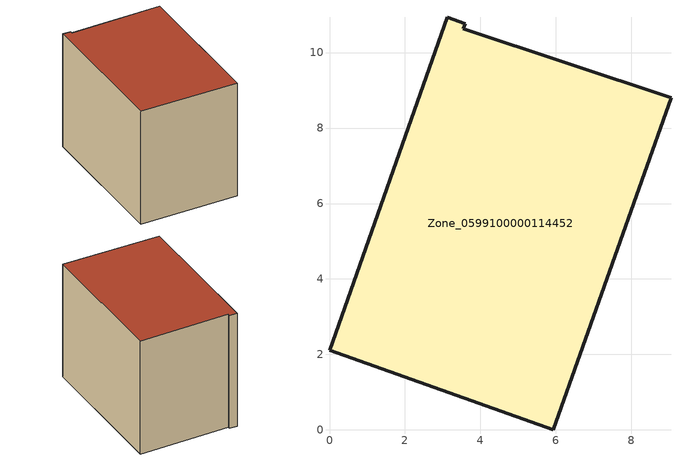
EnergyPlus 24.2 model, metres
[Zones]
Zone_0599100000114452
 floor ground (C_G): 0,2.11 3.12,10.94 3.6,10.77 3.54,10.63 9.05,8.81 5.93,0 z0.57
 wall outside (C_F): 3.12,10.94 0,2.11 5.93,0 9.05,8.81 3.54,10.63 3.6,10.77 3.12,10.94 z0.57:8.23
 roof outside (C_R): 0,2.11 5.93,0 9.05,8.81 3.54,10.63 3.6,10.77 3.12,10.94 z8.23
[BUILDING]
Pand.0599100000114452: North Axis=0; Terrain=City; Loads Convergence Tolerance Value=0.04; Temperature Convergence Tolerance Value=0.4; Solar Distribution=FullExterior; Maximum Number of Warmup Days=25; Minimum Number of Warmup Days=1
[Site:Location]
Rotterdam.The.Hague.AP_ZH_NLD Design_Conditions: Latitude=51.96; Longitude=4.45; Time Zone=1; Elevation=-4.5
[SITE:GROUNDTEMPERATURE:BUILDINGSURFACE]
18, 18, 18, 18, 18, 18, 18, 18, 18, 18, 18, 18
[MATERIAL] Thermal Absorptance=0.9; Solar Absorptance=0.7; Visible Absorptance=0.7
Name | Roughness | Thickness | Conductivity | Density | Specific Heat
G.TC.1965-1974 | MediumSmooth | 0.15 | 0.882353 | 540 | 1210
F.TC.1965-1974 | Rough | 0.3 | 0.697674 | 1920 | 840
R.TC.1965-1974 | MediumRough | 0.2 | 0.232558 | 1500 | 1000
[CONSTRUCTION]
C_G: G.TC.1965-1974
C_F: F.TC.1965-1974
C_R: R.TC.1965-1974
[ZONE]
Zone_0599100000114452: Type=1; Multiplier=1; Ceiling Height=Autocalculate; Volume=Autocalculate; Floor Area=autocalculate; Part of Total Floor Area=Yes
[ZONEINFILTRATION:DESIGNFLOWRATE]
Infil_Zone_0599100000114452: Zone or ZoneList or Space or SpaceList=Zone_0599100000114452; Schedule=AlwaysOn; Design Flow Rate Calculation Method=Flow/Area; Flow Rate per Floor Area=0.003; Constant Term Coefficient=1; Temperature Term Coefficient=0; Velocity Term Coefficient=0; Velocity Squared Term Coefficient=0
[HVACTEMPLATE:ZONE:IDEALLOADSAIRSYSTEM]
Zone_0599100000114452: Maximum Heating Supply Air Temperature=50; Minimum Cooling Supply Air Temperature=13; Maximum Heating Supply Air Humidity Ratio=0.0156; Minimum Cooling Supply Air Humidity Ratio=0.0077; Heating Limit=NoLimit; Cooling Limit=NoLimit; Dehumidification Control Type=ConstantSensibleHeatRatio; Cooling Sensible Heat Ratio=0.7; Dehumidification Setpoint=60; Humidification Control Type=None; Humidification Setpoint=30; Outdoor Air Method=None; Outdoor Air Flow Rate per Person=0.00944; Outdoor Air Flow Rate per Zone Floor Area=0; Outdoor Air Flow Rate per Zone=0; Demand Controlled Ventilation Type=None; Outdoor Air Economizer Type=NoEconomizer; Heat Recovery Type=None; Sensible Heat Recovery Effectiveness=0.7; Latent Heat Recovery Effectiveness=0.65
[ZONECONTROL:THERMOSTAT]
ThermostatControl_Zone_0599100000114452: Zone or ZoneList=Zone_0599100000114452; Control Type Schedule=DualSetpointControlType; Control 1=Thermostat_Zone_0599100000114452; Temperature Difference Between Cutout And Setpoint=0
[THERMOSTATSETPOINT:DUALSETPOINT]
Thermostat_Zone_0599100000114452: Heating Setpoint Temperature Schedule=HeatingSetpoint_Zone_0599100000114452; Cooling Setpoint Temperature Schedule=CoolingSetpoint_Zone_0599100000114452
[SCHEDULE:COMPACT]
HeatingSetpoint_Zone_0599100000114452: Through: 12/31, For: AllDays, Until: 24:00, 21
CoolingSetpoint_Zone_0599100000114452: Through: 12/31, For: AllDays, Until: 24:00, 24
DualSetpointControlType: Through: 12/31, For: AllDays, Until: 24:00, 4
AlwaysOn: Through: 12/31, For: AllDays, Until: 24:00, 1
